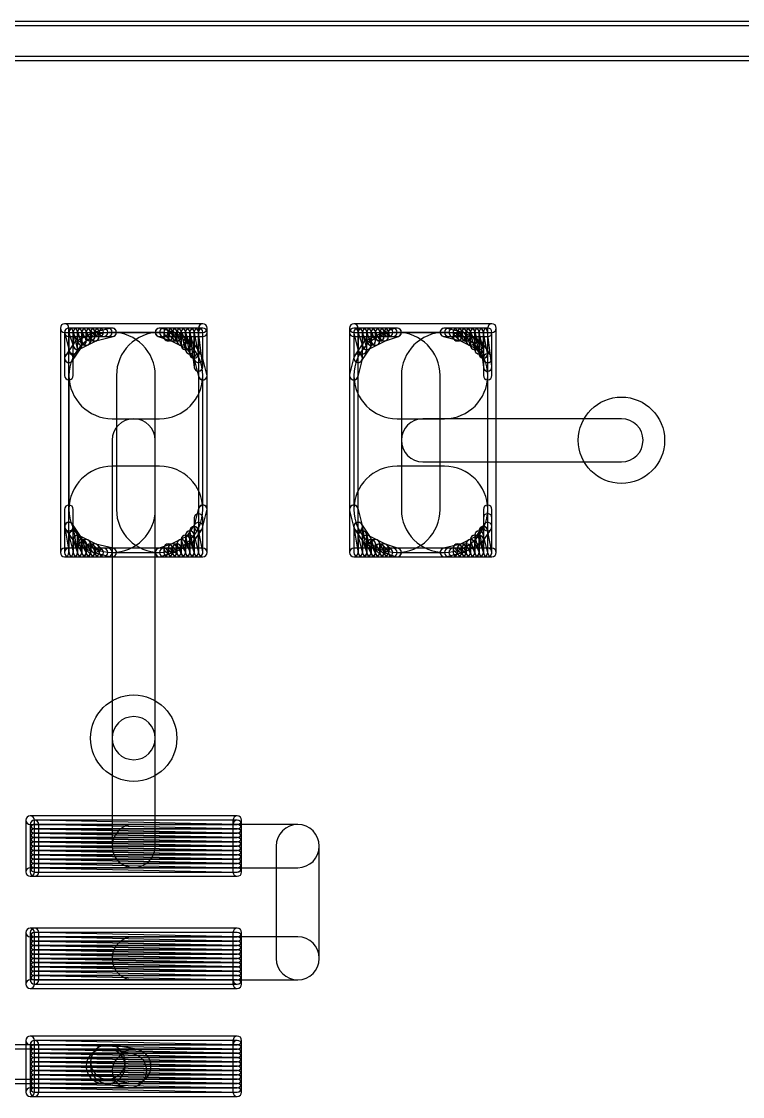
# Model space of a CAD drawing. Extents: x 2.7 to 76.1, y 3.1 to 47.6.
# Drawn here: x 7.59 to 11.84, y 31.28 to 37.61 of the extents above; entities that cross this region are included whole.
import ezdxf

# ---------------------------------------------------------------- set-up
doc = ezdxf.new("R2010")
doc.units = 0

msp = doc.modelspace()

# ---------------------------------------------------------------- linework, layer by layer
for points in [[(16.0274, 37.6079), (6.985, 37.6079, 1), (6.985, 37.40465), (16.0274, 37.40465, 1)], [(6.985, 37.37925), (16.0274, 37.37925, 1), (16.0274, 37.5825), (6.985, 37.5825, 1)], [(8.6614, 35.8299), (7.8486, 35.8299, 1), (7.8486, 35.77905), (8.6614, 35.77905, 1)], [(7.823175, 35.804475), (7.823175, 34.483675, 1), (7.874025, 34.483675), (7.874025, 35.804475, 1)], [(7.84933, 35.772905), (7.87473, 35.671305, 1), (7.924065, 35.68364), (7.898665, 35.78524, 1)], [(7.899425, 35.626675), (7.899425, 35.779075, 1), (7.848575, 35.779075), (7.848575, 35.626675, 1)], [(8.128, 35.8045), (7.874, 35.8045, 1), (7.874, 35.75365), (8.128, 35.75365, 1)], [(7.848575, 35.779075), (7.848575, 35.525075, 1), (7.899425, 35.525075), (7.899425, 35.779075, 1)], [(7.875275, 35.77103), (7.900675, 35.69483, 1), (7.94892, 35.710915), (7.92352, 35.787115, 1)], [(7.924825, 35.677475), (7.924825, 35.779075, 1), (7.873975, 35.779075), (7.873975, 35.677475, 1)], [(7.902055, 35.7677), (7.927455, 35.7169, 1), (7.97294, 35.739645), (7.94754, 35.790445, 1)], [(7.950225, 35.702875), (7.950225, 35.779075, 1), (7.899375, 35.779075), (7.899375, 35.702875, 1)], [(7.927455, 35.7677), (7.952855, 35.7169, 1), (7.99834, 35.739645), (7.97294, 35.790445, 1)], [(7.975625, 35.728275), (7.975625, 35.779075, 1), (7.924775, 35.779075), (7.924775, 35.728275, 1)], [(7.95762, 35.761095), (7.98302, 35.735695, 1), (8.018975, 35.77165), (7.993575, 35.79705, 1)], [(8.001025, 35.728275), (8.001025, 35.779075, 1), (7.950175, 35.779075), (7.950175, 35.728275, 1)], [(7.98302, 35.761095), (8.00842, 35.735695, 1), (8.044375, 35.77165), (8.018975, 35.79705, 1)], [(8.026425, 35.753675), (8.026425, 35.779075, 1), (7.975575, 35.779075), (7.975575, 35.753675, 1)], [(8.032565, 35.729005), (8.134165, 35.754405, 1), (8.12183, 35.80374), (8.02023, 35.77834, 1)], [(8.051825, 35.753675), (8.051825, 35.779075, 1), (8.000975, 35.779075), (8.000975, 35.753675, 1)], [(8.0264, 35.75365), (8.0518, 35.75365, 1), (8.0518, 35.8045), (8.0264, 35.8045, 1)], [(8.0518, 35.75365), (8.0772, 35.75365, 1), (8.0772, 35.8045), (8.0518, 35.8045, 1)], [(8.0772, 35.75365), (8.1026, 35.75365, 1), (8.1026, 35.8045), (8.0772, 35.8045, 1)], [(8.399355, 35.75495), (8.475555, 35.72955, 1), (8.49164, 35.777795), (8.41544, 35.803195, 1)], [(8.4074, 35.75365), (8.4328, 35.75365, 1), (8.4328, 35.8045), (8.4074, 35.8045, 1)], [(8.6614, 35.8045), (8.4074, 35.8045, 1), (8.4074, 35.75365), (8.6614, 35.75365, 1)], [(8.41482, 35.761095), (8.44022, 35.735695, 1), (8.476175, 35.77165), (8.450775, 35.79705, 1)], [(8.44022, 35.761095), (8.46562, 35.735695, 1), (8.501575, 35.77165), (8.476175, 35.79705, 1)], [(8.483625, 35.753675), (8.483625, 35.779075, 1), (8.432775, 35.779075), (8.432775, 35.753675, 1)], [(8.46562, 35.761095), (8.49102, 35.735695, 1), (8.526975, 35.77165), (8.501575, 35.79705, 1)], [(8.509025, 35.753675), (8.509025, 35.779075, 1), (8.458175, 35.779075), (8.458175, 35.753675, 1)], [(8.486255, 35.7677), (8.511655, 35.7169, 1), (8.55714, 35.739645), (8.53174, 35.790445, 1)], [(8.534425, 35.753675), (8.534425, 35.779075, 1), (8.483575, 35.779075), (8.483575, 35.753675, 1)], [(8.510275, 35.77103), (8.535675, 35.69483, 1), (8.58392, 35.710915), (8.55852, 35.787115, 1)], [(8.559825, 35.728275), (8.559825, 35.779075, 1), (8.508975, 35.779075), (8.508975, 35.728275, 1)], [(8.53513, 35.772905), (8.56053, 35.671305, 1), (8.609865, 35.68364), (8.584465, 35.78524, 1)], [(8.585225, 35.702875), (8.585225, 35.779075, 1), (8.534375, 35.779075), (8.534375, 35.702875, 1)], [(8.560265, 35.774085), (8.585665, 35.647085, 1), (8.63553, 35.65706), (8.61013, 35.78406, 1)], [(8.610625, 35.677475), (8.610625, 35.779075, 1), (8.559775, 35.779075), (8.559775, 35.677475, 1)], [(8.58537, 35.77592), (8.61077, 35.57272, 1), (8.661225, 35.579025), (8.635825, 35.782225, 1)], [(8.636025, 35.652075), (8.636025, 35.779075, 1), (8.585175, 35.779075), (8.585175, 35.652075, 1)], [(8.661425, 35.575875), (8.661425, 35.779075, 1), (8.610575, 35.779075), (8.610575, 35.575875, 1)], [(8.686825, 34.483675), (8.686825, 35.804475, 1), (8.635975, 35.804475), (8.635975, 34.483675, 1)], [(8.686825, 35.525075), (8.686825, 35.779075, 1), (8.635975, 35.779075), (8.635975, 35.525075, 1)], [(10.3632, 35.8299), (9.5504, 35.8299, 1), (9.5504, 35.77905), (10.3632, 35.77905, 1)], [(9.524975, 35.804475), (9.524975, 34.483675, 1), (9.575825, 34.483675), (9.575825, 35.804475, 1)], [(9.8044, 35.8045), (9.5504, 35.8045, 1), (9.5504, 35.75365), (9.8044, 35.75365, 1)], [(9.524975, 35.779075), (9.524975, 35.525075, 1), (9.575825, 35.525075), (9.575825, 35.779075, 1)], [(9.55113, 35.772905), (9.57653, 35.671305, 1), (9.625865, 35.68364), (9.600465, 35.78524, 1)], [(9.601225, 35.626675), (9.601225, 35.779075, 1), (9.550375, 35.779075), (9.550375, 35.626675, 1)], [(9.577075, 35.77103), (9.602475, 35.69483, 1), (9.65072, 35.710915), (9.62532, 35.787115, 1)], [(9.626625, 35.677475), (9.626625, 35.779075, 1), (9.575775, 35.779075), (9.575775, 35.677475, 1)], [(9.603855, 35.7677), (9.629255, 35.7169, 1), (9.67474, 35.739645), (9.64934, 35.790445, 1)], [(9.652025, 35.702875), (9.652025, 35.779075, 1), (9.601175, 35.779075), (9.601175, 35.702875, 1)], [(9.629255, 35.7677), (9.654655, 35.7169, 1), (9.70014, 35.739645), (9.67474, 35.790445, 1)], [(9.677425, 35.728275), (9.677425, 35.779075, 1), (9.626575, 35.779075), (9.626575, 35.728275, 1)], [(9.65942, 35.761095), (9.68482, 35.735695, 1), (9.720775, 35.77165), (9.695375, 35.79705, 1)], [(9.702825, 35.728275), (9.702825, 35.779075, 1), (9.651975, 35.779075), (9.651975, 35.728275, 1)], [(9.68482, 35.761095), (9.71022, 35.735695, 1), (9.746175, 35.77165), (9.720775, 35.79705, 1)], [(9.728225, 35.753675), (9.728225, 35.779075, 1), (9.677375, 35.779075), (9.677375, 35.753675, 1)], [(9.73624, 35.72955), (9.81244, 35.75495, 1), (9.796355, 35.803195), (9.720155, 35.777795, 1)], [(9.753625, 35.753675), (9.753625, 35.779075, 1), (9.702775, 35.779075), (9.702775, 35.753675, 1)], [(9.7282, 35.75365), (9.7536, 35.75365, 1), (9.7536, 35.8045), (9.7282, 35.8045, 1)], [(9.7536, 35.75365), (9.779, 35.75365, 1), (9.779, 35.8045), (9.7536, 35.8045, 1)], [(9.779, 35.75365), (9.8044, 35.75365, 1), (9.8044, 35.8045), (9.779, 35.8045, 1)], [(10.07763, 35.754405), (10.17923, 35.729005, 1), (10.191565, 35.77834), (10.089965, 35.80374, 1)], [(10.3378, 35.8045), (10.0838, 35.8045, 1), (10.0838, 35.75365), (10.3378, 35.75365, 1)], [(10.1092, 35.75365), (10.1346, 35.75365, 1), (10.1346, 35.8045), (10.1092, 35.8045, 1)], [(10.11662, 35.761095), (10.14202, 35.735695, 1), (10.177975, 35.77165), (10.152575, 35.79705, 1)], [(10.14202, 35.761095), (10.16742, 35.735695, 1), (10.203375, 35.77165), (10.177975, 35.79705, 1)], [(10.185425, 35.753675), (10.185425, 35.779075, 1), (10.134575, 35.779075), (10.134575, 35.753675, 1)], [(10.16742, 35.761095), (10.19282, 35.735695, 1), (10.228775, 35.77165), (10.203375, 35.79705, 1)], [(10.210825, 35.753675), (10.210825, 35.779075, 1), (10.159975, 35.779075), (10.159975, 35.753675, 1)], [(10.188055, 35.7677), (10.213455, 35.7169, 1), (10.25894, 35.739645), (10.23354, 35.790445, 1)], [(10.236225, 35.753675), (10.236225, 35.779075, 1), (10.185375, 35.779075), (10.185375, 35.753675, 1)], [(10.212075, 35.77103), (10.237475, 35.69483, 1), (10.28572, 35.710915), (10.26032, 35.787115, 1)], [(10.261625, 35.728275), (10.261625, 35.779075, 1), (10.210775, 35.779075), (10.210775, 35.728275, 1)], [(10.23693, 35.772905), (10.26233, 35.671305, 1), (10.311665, 35.68364), (10.286265, 35.78524, 1)], [(10.287025, 35.702875), (10.287025, 35.779075, 1), (10.236175, 35.779075), (10.236175, 35.702875, 1)], [(10.262065, 35.774085), (10.287465, 35.647085, 1), (10.33733, 35.65706), (10.31193, 35.78406, 1)], [(10.312425, 35.677475), (10.312425, 35.779075, 1), (10.261575, 35.779075), (10.261575, 35.677475, 1)], [(10.28717, 35.77592), (10.31257, 35.57272, 1), (10.363025, 35.579025), (10.337625, 35.782225, 1)], [(10.337825, 35.652075), (10.337825, 35.779075, 1), (10.286975, 35.779075), (10.286975, 35.652075, 1)], [(10.363225, 35.575875), (10.363225, 35.779075, 1), (10.312375, 35.779075), (10.312375, 35.575875, 1)], [(10.363225, 35.525075), (10.363225, 35.779075, 1), (10.312375, 35.779075), (10.312375, 35.525075, 1)], [(10.388625, 34.483675), (10.388625, 35.804475, 1), (10.337775, 35.804475), (10.337775, 34.483675, 1)], [(8.4074, 35.7791), (8.128, 35.7791, 1), (8.128, 35.27105), (8.4074, 35.27105, 1)], [(7.873975, 35.525075), (7.873975, 34.737675, 1), (8.382025, 34.737675), (8.382025, 35.525075, 1)], [(7.93617, 35.68013), (8.03777, 35.73093, 1), (8.015025, 35.776415), (7.913425, 35.725615, 1)], [(8.661425, 34.737675), (8.661425, 35.525075, 1), (8.153375, 35.525075), (8.153375, 34.737675, 1)], [(8.472225, 35.73093), (8.573825, 35.68013, 1), (8.59657, 35.725615), (8.49497, 35.776415, 1)], [(10.0838, 35.7791), (9.8044, 35.7791, 1), (9.8044, 35.27105), (10.0838, 35.27105, 1)], [(9.550375, 35.525075), (9.550375, 34.737675, 1), (10.058425, 34.737675), (10.058425, 35.525075, 1)], [(9.63797, 35.68013), (9.73957, 35.73093, 1), (9.716825, 35.776415), (9.615225, 35.725615, 1)], [(10.337825, 34.737675), (10.337825, 35.525075, 1), (9.829775, 35.525075), (9.829775, 34.737675, 1)], [(10.174025, 35.73093), (10.275625, 35.68013, 1), (10.29837, 35.725615), (10.19677, 35.776415, 1)], [(7.89515, 35.61257), (7.94595, 35.68877, 1), (7.903645, 35.716975), (7.852845, 35.640775, 1)], [(8.564045, 35.68877), (8.614845, 35.61257, 1), (8.65715, 35.640775), (8.60635, 35.716975, 1)], [(9.59695, 35.61257), (9.64775, 35.68877, 1), (9.605445, 35.716975), (9.554645, 35.640775, 1)], [(10.265845, 35.68877), (10.316645, 35.61257, 1), (10.35895, 35.640775), (10.30815, 35.716975, 1)], [(7.899425, 35.525075), (7.899425, 35.626675, 1), (7.848575, 35.626675), (7.848575, 35.525075, 1)], [(8.61133, 35.620505), (8.63673, 35.518905, 1), (8.686065, 35.53124), (8.660665, 35.63284, 1)], [(9.575065, 35.518905), (9.600465, 35.620505, 1), (9.55113, 35.63284), (9.52573, 35.53124, 1)], [(10.312375, 35.626675), (10.312375, 35.525075, 1), (10.363225, 35.525075), (10.363225, 35.626675, 1)], [(8.127975, 35.144075), (8.127975, 33.391475, 1), (8.382025, 33.391475), (8.382025, 35.144075, 1)], [(9.9568, 35.01705), (11.1252, 35.01705, 1), (11.1252, 35.2711), (9.9568, 35.2711, 1)], [(8.128, 34.48365), (8.4074, 34.48365, 1), (8.4074, 34.9917), (8.128, 34.9917, 1)], [(9.8044, 34.48365), (10.0838, 34.48365, 1), (10.0838, 34.9917), (9.8044, 34.9917, 1)], [(7.899425, 34.636075), (7.899425, 34.737675, 1), (7.848575, 34.737675), (7.848575, 34.636075, 1)], [(7.848575, 34.737675), (7.848575, 34.483675, 1), (7.899425, 34.483675), (7.899425, 34.737675, 1)], [(8.63673, 34.74384), (8.61133, 34.64224, 1), (8.660665, 34.629905), (8.686065, 34.731505, 1)], [(8.686825, 34.483675), (8.686825, 34.737675, 1), (8.635975, 34.737675), (8.635975, 34.483675, 1)], [(9.600465, 34.64224), (9.575065, 34.74384, 1), (9.52573, 34.731505), (9.55113, 34.629905, 1)], [(9.524975, 34.737675), (9.524975, 34.483675, 1), (9.575825, 34.483675), (9.575825, 34.737675, 1)], [(10.363225, 34.483675), (10.363225, 34.737675, 1), (10.312375, 34.737675), (10.312375, 34.483675, 1)], [(10.312375, 34.737675), (10.312375, 34.636075, 1), (10.363225, 34.636075), (10.363225, 34.737675, 1)], [(7.84892, 34.631895), (7.87432, 34.479495, 1), (7.924475, 34.48785), (7.899075, 34.64025, 1)], [(7.899425, 34.483675), (7.899425, 34.636075, 1), (7.848575, 34.636075), (7.848575, 34.483675, 1)], [(7.94595, 34.573975), (7.89515, 34.650175, 1), (7.852845, 34.62197), (7.903645, 34.54577, 1)], [(8.614845, 34.650175), (8.564045, 34.573975, 1), (8.60635, 34.54577), (8.65715, 34.62197, 1)], [(8.661425, 34.483675), (8.661425, 34.686875, 1), (8.610575, 34.686875), (8.610575, 34.483675, 1)], [(9.55072, 34.631895), (9.57612, 34.479495, 1), (9.626275, 34.48785), (9.600875, 34.64025, 1)], [(9.601225, 34.483675), (9.601225, 34.636075, 1), (9.550375, 34.636075), (9.550375, 34.483675, 1)], [(9.64775, 34.573975), (9.59695, 34.650175, 1), (9.554645, 34.62197), (9.605445, 34.54577, 1)], [(10.316645, 34.650175), (10.265845, 34.573975, 1), (10.30815, 34.54577), (10.35895, 34.62197, 1)], [(10.363225, 34.483675), (10.363225, 34.686875, 1), (10.312375, 34.686875), (10.312375, 34.483675, 1)], [(7.87473, 34.579105), (7.90013, 34.477505, 1), (7.949465, 34.48984), (7.924065, 34.59144, 1)], [(7.924825, 34.483675), (7.924825, 34.585275, 1), (7.873975, 34.585275), (7.873975, 34.483675, 1)], [(8.56053, 34.579105), (8.58593, 34.477505, 1), (8.635265, 34.48984), (8.609865, 34.59144, 1)], [(8.610625, 34.483675), (8.610625, 34.585275, 1), (8.559775, 34.585275), (8.559775, 34.483675, 1)], [(8.585665, 34.605685), (8.611065, 34.478685, 1), (8.66093, 34.48866), (8.63553, 34.61566, 1)], [(8.636025, 34.483675), (8.636025, 34.610675, 1), (8.585175, 34.610675), (8.585175, 34.483675, 1)], [(9.57653, 34.579105), (9.60193, 34.477505, 1), (9.651265, 34.48984), (9.625865, 34.59144, 1)], [(9.626625, 34.483675), (9.626625, 34.585275, 1), (9.575775, 34.585275), (9.575775, 34.483675, 1)], [(10.26233, 34.579105), (10.28773, 34.477505, 1), (10.337065, 34.48984), (10.311665, 34.59144, 1)], [(10.312425, 34.483675), (10.312425, 34.585275, 1), (10.261575, 34.585275), (10.261575, 34.483675, 1)], [(10.287465, 34.605685), (10.312865, 34.478685, 1), (10.36273, 34.48866), (10.33733, 34.61566, 1)], [(10.337825, 34.483675), (10.337825, 34.610675, 1), (10.286975, 34.610675), (10.286975, 34.483675, 1)], [(7.900675, 34.55183), (7.926075, 34.47563, 1), (7.97432, 34.491715), (7.94892, 34.567915, 1)], [(8.03777, 34.531815), (7.93617, 34.582615, 1), (7.913425, 34.53713), (8.015025, 34.48633, 1)], [(7.950225, 34.483675), (7.950225, 34.559875, 1), (7.899375, 34.559875), (7.899375, 34.483675, 1)], [(7.927455, 34.5231), (7.952855, 34.4723, 1), (7.99834, 34.495045), (7.97294, 34.545845, 1)], [(7.975625, 34.483675), (7.975625, 34.534475, 1), (7.924775, 34.534475), (7.924775, 34.483675, 1)], [(7.952855, 34.5231), (7.978255, 34.4723, 1), (8.02374, 34.495045), (7.99834, 34.545845, 1)], [(8.001025, 34.483675), (8.001025, 34.534475, 1), (7.950175, 34.534475), (7.950175, 34.483675, 1)], [(7.98302, 34.491095), (8.00842, 34.465695, 1), (8.044375, 34.50165), (8.018975, 34.52705, 1)], [(8.026425, 34.483675), (8.026425, 34.509075, 1), (7.975575, 34.509075), (7.975575, 34.483675, 1)], [(8.134165, 34.50834), (8.032565, 34.53374, 1), (8.02023, 34.484405), (8.12183, 34.459005, 1)], [(8.00842, 34.491095), (8.03382, 34.465695, 1), (8.069775, 34.50165), (8.044375, 34.52705, 1)], [(8.051825, 34.483675), (8.051825, 34.509075, 1), (8.000975, 34.509075), (8.000975, 34.483675, 1)], [(8.475555, 34.533195), (8.399355, 34.507795, 1), (8.41544, 34.45955), (8.49164, 34.48495, 1)], [(8.44022, 34.491095), (8.46562, 34.465695, 1), (8.501575, 34.50165), (8.476175, 34.52705, 1)], [(8.483625, 34.483675), (8.483625, 34.509075, 1), (8.432775, 34.509075), (8.432775, 34.483675, 1)], [(8.573825, 34.582615), (8.472225, 34.531815, 1), (8.49497, 34.48633), (8.59657, 34.53713, 1)], [(8.46562, 34.491095), (8.49102, 34.465695, 1), (8.526975, 34.50165), (8.501575, 34.52705, 1)], [(8.509025, 34.483675), (8.509025, 34.509075, 1), (8.458175, 34.509075), (8.458175, 34.483675, 1)], [(8.49102, 34.491095), (8.51642, 34.465695, 1), (8.552375, 34.50165), (8.526975, 34.52705, 1)], [(8.534425, 34.483675), (8.534425, 34.509075, 1), (8.483575, 34.509075), (8.483575, 34.483675, 1)], [(8.511655, 34.5231), (8.537055, 34.4723, 1), (8.58254, 34.495045), (8.55714, 34.545845, 1)], [(8.559825, 34.483675), (8.559825, 34.534475, 1), (8.508975, 34.534475), (8.508975, 34.483675, 1)], [(8.535675, 34.55183), (8.561075, 34.47563, 1), (8.60932, 34.491715), (8.58392, 34.567915, 1)], [(8.585225, 34.483675), (8.585225, 34.559875, 1), (8.534375, 34.559875), (8.534375, 34.483675, 1)], [(9.602475, 34.55183), (9.627875, 34.47563, 1), (9.67612, 34.491715), (9.65072, 34.567915, 1)], [(9.73957, 34.531815), (9.63797, 34.582615, 1), (9.615225, 34.53713), (9.716825, 34.48633, 1)], [(9.652025, 34.483675), (9.652025, 34.559875, 1), (9.601175, 34.559875), (9.601175, 34.483675, 1)], [(9.629255, 34.5231), (9.654655, 34.4723, 1), (9.70014, 34.495045), (9.67474, 34.545845, 1)], [(9.677425, 34.483675), (9.677425, 34.534475, 1), (9.626575, 34.534475), (9.626575, 34.483675, 1)], [(9.654655, 34.5231), (9.680055, 34.4723, 1), (9.72554, 34.495045), (9.70014, 34.545845, 1)], [(9.702825, 34.483675), (9.702825, 34.534475, 1), (9.651975, 34.534475), (9.651975, 34.483675, 1)], [(9.68482, 34.491095), (9.71022, 34.465695, 1), (9.746175, 34.50165), (9.720775, 34.52705, 1)], [(9.728225, 34.483675), (9.728225, 34.509075, 1), (9.677375, 34.509075), (9.677375, 34.483675, 1)], [(9.81244, 34.507795), (9.73624, 34.533195, 1), (9.720155, 34.48495), (9.796355, 34.45955, 1)], [(9.71022, 34.491095), (9.73562, 34.465695, 1), (9.771575, 34.50165), (9.746175, 34.52705, 1)], [(9.753625, 34.483675), (9.753625, 34.509075, 1), (9.702775, 34.509075), (9.702775, 34.483675, 1)], [(10.17923, 34.53374), (10.07763, 34.50834, 1), (10.089965, 34.459005), (10.191565, 34.484405, 1)], [(10.14202, 34.491095), (10.16742, 34.465695, 1), (10.203375, 34.50165), (10.177975, 34.52705, 1)], [(10.185425, 34.483675), (10.185425, 34.509075, 1), (10.134575, 34.509075), (10.134575, 34.483675, 1)], [(10.275625, 34.582615), (10.174025, 34.531815, 1), (10.19677, 34.48633), (10.29837, 34.53713, 1)], [(10.16742, 34.491095), (10.19282, 34.465695, 1), (10.228775, 34.50165), (10.203375, 34.52705, 1)], [(10.210825, 34.483675), (10.210825, 34.509075, 1), (10.159975, 34.509075), (10.159975, 34.483675, 1)], [(10.19282, 34.491095), (10.21822, 34.465695, 1), (10.254175, 34.50165), (10.228775, 34.52705, 1)], [(10.236225, 34.483675), (10.236225, 34.509075, 1), (10.185375, 34.509075), (10.185375, 34.483675, 1)], [(10.213455, 34.5231), (10.238855, 34.4723, 1), (10.28434, 34.495045), (10.25894, 34.545845, 1)], [(10.261625, 34.483675), (10.261625, 34.534475, 1), (10.210775, 34.534475), (10.210775, 34.483675, 1)], [(10.237475, 34.55183), (10.262875, 34.47563, 1), (10.31112, 34.491715), (10.28572, 34.567915, 1)], [(10.287025, 34.483675), (10.287025, 34.559875, 1), (10.236175, 34.559875), (10.236175, 34.483675, 1)], [(7.8486, 34.45825), (8.6614, 34.45825, 1), (8.6614, 34.5091), (7.8486, 34.5091, 1)], [(7.874, 34.45825), (8.128, 34.45825, 1), (8.128, 34.5091), (7.874, 34.5091, 1)], [(8.0518, 34.45825), (8.0772, 34.45825, 1), (8.0772, 34.5091), (8.0518, 34.5091, 1)], [(8.0772, 34.45825), (8.1026, 34.45825, 1), (8.1026, 34.5091), (8.0772, 34.5091, 1)], [(8.4074, 34.45825), (8.4328, 34.45825, 1), (8.4328, 34.5091), (8.4074, 34.5091, 1)], [(8.4074, 34.45825), (8.6614, 34.45825, 1), (8.6614, 34.5091), (8.4074, 34.5091, 1)], [(8.4328, 34.45825), (8.4582, 34.45825, 1), (8.4582, 34.5091), (8.4328, 34.5091, 1)], [(9.5504, 34.45825), (9.8044, 34.45825, 1), (9.8044, 34.5091), (9.5504, 34.5091, 1)], [(9.5504, 34.45825), (10.3632, 34.45825, 1), (10.3632, 34.5091), (9.5504, 34.5091, 1)], [(9.7536, 34.45825), (9.779, 34.45825, 1), (9.779, 34.5091), (9.7536, 34.5091, 1)], [(9.779, 34.45825), (9.8044, 34.45825, 1), (9.8044, 34.5091), (9.779, 34.5091, 1)], [(10.0838, 34.45825), (10.3378, 34.45825, 1), (10.3378, 34.5091), (10.0838, 34.5091, 1)], [(10.1092, 34.45825), (10.1346, 34.45825, 1), (10.1346, 34.5091), (10.1092, 34.5091, 1)], [(10.1346, 34.45825), (10.16, 34.45825, 1), (10.16, 34.5091), (10.1346, 34.5091, 1)], [(8.127975, 33.391475), (8.127975, 32.756475, 1), (8.382025, 32.756475), (8.382025, 33.391475, 1)], [(8.8646, 32.9343), (7.6454, 32.9343, 1), (7.6454, 32.88345), (8.8646, 32.88345, 1)], [(7.619975, 32.908875), (7.619975, 32.604075, 1), (7.670825, 32.604075), (7.670825, 32.908875, 1)], [(8.86514, 32.88349), (7.67134, 32.90889, 1), (7.670255, 32.858055), (8.864055, 32.832655, 1)], [(7.6708, 32.85805), (8.8646, 32.85805, 1), (8.8646, 32.9089), (7.6708, 32.9089, 1)], [(8.8646, 32.9089), (7.6708, 32.9089, 1), (7.6708, 32.85805), (8.8646, 32.85805, 1)], [(7.645375, 32.883475), (7.645375, 32.604075, 1), (7.696225, 32.604075), (7.696225, 32.883475, 1)], [(8.890025, 32.604075), (8.890025, 32.908875, 1), (8.839175, 32.908875), (8.839175, 32.604075, 1)], [(8.890025, 32.604075), (8.890025, 32.883475, 1), (8.839175, 32.883475), (8.839175, 32.604075, 1)], [(8.86514, 32.85809), (7.67134, 32.88349, 1), (7.670255, 32.832655), (8.864055, 32.807255, 1)], [(8.86514, 32.83269), (7.67134, 32.85809, 1), (7.670255, 32.807255), (8.864055, 32.781855, 1)], [(8.86514, 32.80729), (7.67134, 32.83269, 1), (7.670255, 32.781855), (8.864055, 32.756455, 1)], [(7.6708, 32.83265), (8.8646, 32.83265, 1), (8.8646, 32.8835), (7.6708, 32.8835, 1)], [(7.6708, 32.80725), (8.8646, 32.80725, 1), (8.8646, 32.8581), (7.6708, 32.8581, 1)], [(7.6708, 32.78185), (8.8646, 32.78185, 1), (8.8646, 32.8327), (7.6708, 32.8327, 1)], [(9.2202, 32.8835), (8.255, 32.8835, 1), (8.255, 32.62945), (9.2202, 32.62945, 1)], [(9.347225, 32.096075), (9.347225, 32.756475, 1), (9.093175, 32.756475), (9.093175, 32.096075, 1)], [(8.86514, 32.78189), (7.67134, 32.80729, 1), (7.670255, 32.756455), (8.864055, 32.731055, 1)], [(8.86514, 32.75649), (7.67134, 32.78189, 1), (7.670255, 32.731055), (8.864055, 32.705655, 1)], [(7.6708, 32.75645), (8.8646, 32.75645, 1), (8.8646, 32.8073), (7.6708, 32.8073, 1)], [(7.6708, 32.73105), (8.8646, 32.73105, 1), (8.8646, 32.7819), (7.6708, 32.7819, 1)], [(8.86514, 32.73109), (7.67134, 32.75649, 1), (7.670255, 32.705655), (8.864055, 32.680255, 1)], [(8.86514, 32.70569), (7.67134, 32.73109, 1), (7.670255, 32.680255), (8.864055, 32.654855, 1)], [(8.86514, 32.68029), (7.67134, 32.70569, 1), (7.670255, 32.654855), (8.864055, 32.629455, 1)], [(7.6708, 32.70565), (8.8646, 32.70565, 1), (8.8646, 32.7565), (7.6708, 32.7565, 1)], [(7.6708, 32.68025), (8.8646, 32.68025, 1), (8.8646, 32.7311), (7.6708, 32.7311, 1)], [(7.6708, 32.65485), (8.8646, 32.65485, 1), (8.8646, 32.7057), (7.6708, 32.7057, 1)], [(8.86514, 32.65489), (7.67134, 32.68029, 1), (7.670255, 32.629455), (8.864055, 32.604055, 1)], [(7.6708, 32.62945), (8.8646, 32.62945, 1), (8.8646, 32.6803), (7.6708, 32.6803, 1)], [(7.6708, 32.60405), (8.8646, 32.60405, 1), (8.8646, 32.6549), (7.6708, 32.6549, 1)], [(7.6454, 32.57865), (8.8646, 32.57865, 1), (8.8646, 32.6295), (7.6454, 32.6295, 1)], [(7.6708, 32.57865), (8.8646, 32.57865, 1), (8.8646, 32.6295), (7.6708, 32.6295, 1)], [(8.8646, 32.2739), (7.6454, 32.2739, 1), (7.6454, 32.22305), (8.8646, 32.22305, 1)], [(7.619975, 32.248475), (7.619975, 31.943675, 1), (7.670825, 31.943675), (7.670825, 32.248475, 1)], [(8.8646, 32.2739), (7.6708, 32.2739, 1), (7.6708, 32.22305), (8.8646, 32.22305, 1)], [(7.645375, 32.248475), (7.645375, 31.969075, 1), (7.696225, 31.969075), (7.696225, 32.248475, 1)], [(8.890025, 31.969075), (8.890025, 32.248475, 1), (8.839175, 32.248475), (8.839175, 31.969075, 1)], [(8.890025, 31.943675), (8.890025, 32.248475, 1), (8.839175, 32.248475), (8.839175, 31.943675, 1)], [(8.86514, 32.22309), (7.67134, 32.24849, 1), (7.670255, 32.197655), (8.864055, 32.172255, 1)], [(8.86514, 32.19769), (7.67134, 32.22309, 1), (7.670255, 32.172255), (8.864055, 32.146855, 1)], [(8.86514, 32.17229), (7.67134, 32.19769, 1), (7.670255, 32.146855), (8.864055, 32.121455, 1)], [(7.6708, 32.19765), (8.8646, 32.19765, 1), (8.8646, 32.2485), (7.6708, 32.2485, 1)], [(7.6708, 32.17225), (8.8646, 32.17225, 1), (8.8646, 32.2231), (7.6708, 32.2231, 1)], [(7.6708, 32.14685), (8.8646, 32.14685, 1), (8.8646, 32.1977), (7.6708, 32.1977, 1)], [(8.8646, 32.1977), (7.6708, 32.1977, 1), (7.6708, 32.14685), (8.8646, 32.14685, 1)], [(7.6708, 32.14685), (8.8646, 32.14685, 1), (8.8646, 32.1977), (7.6708, 32.1977, 1)], [(8.255, 31.96905), (9.2202, 31.96905, 1), (9.2202, 32.2231), (8.255, 32.2231, 1)], [(8.86514, 32.14689), (7.67134, 32.17229, 1), (7.670255, 32.121455), (8.864055, 32.096055, 1)], [(8.86514, 32.12149), (7.67134, 32.14689, 1), (7.670255, 32.096055), (8.864055, 32.070655, 1)], [(7.6708, 32.12145), (8.8646, 32.12145, 1), (8.8646, 32.1723), (7.6708, 32.1723, 1)], [(7.6708, 32.09605), (8.8646, 32.09605, 1), (8.8646, 32.1469), (7.6708, 32.1469, 1)], [(8.86514, 32.09609), (7.67134, 32.12149, 1), (7.670255, 32.070655), (8.864055, 32.045255, 1)], [(8.86514, 32.07069), (7.67134, 32.09609, 1), (7.670255, 32.045255), (8.864055, 32.019855, 1)], [(8.86514, 32.04529), (7.67134, 32.07069, 1), (7.670255, 32.019855), (8.864055, 31.994455, 1)], [(7.6708, 32.07065), (8.8646, 32.07065, 1), (8.8646, 32.1215), (7.6708, 32.1215, 1)], [(7.6708, 32.04525), (8.8646, 32.04525, 1), (8.8646, 32.0961), (7.6708, 32.0961, 1)], [(7.6708, 32.01985), (8.8646, 32.01985, 1), (8.8646, 32.0707), (7.6708, 32.0707, 1)], [(8.86514, 32.01989), (7.67134, 32.04529, 1), (7.670255, 31.994455), (8.864055, 31.969055, 1)], [(7.6708, 31.99445), (8.8646, 31.99445, 1), (8.8646, 32.0453), (7.6708, 32.0453, 1)], [(7.6708, 31.96905), (8.8646, 31.96905, 1), (8.8646, 32.0199), (7.6708, 32.0199, 1)], [(7.6454, 31.91825), (8.8646, 31.91825, 1), (8.8646, 31.9691), (7.6454, 31.9691, 1)], [(7.6708, 31.94365), (8.8646, 31.94365, 1), (8.8646, 31.9945), (7.6708, 31.9945, 1)], [(8.8646, 31.6389), (7.6454, 31.6389, 1), (7.6454, 31.58805), (8.8646, 31.58805, 1)], [(7.619975, 31.613475), (7.619975, 31.308675, 1), (7.670825, 31.308675), (7.670825, 31.613475, 1)], [(8.890025, 31.308675), (8.890025, 31.613475, 1), (8.839175, 31.613475), (8.839175, 31.308675, 1)], [(8.1026, 31.5881), (7.1374, 31.5881, 1), (7.1374, 31.38485), (8.1026, 31.38485, 1)], [(7.1374, 31.35945), (8.1026, 31.35945, 1), (8.1026, 31.5627), (7.1374, 31.5627, 1)], [(8.86514, 31.58809), (7.67134, 31.61349, 1), (7.670255, 31.562655), (8.864055, 31.537255, 1)], [(8.86514, 31.56269), (7.67134, 31.58809, 1), (7.670255, 31.537255), (8.864055, 31.511855, 1)], [(8.86514, 31.53729), (7.67134, 31.56269, 1), (7.670255, 31.511855), (8.864055, 31.486455, 1)], [(7.6708, 31.56265), (8.8646, 31.56265, 1), (8.8646, 31.6135), (7.6708, 31.6135, 1)], [(8.8646, 31.6135), (7.6708, 31.6135, 1), (7.6708, 31.56265), (8.8646, 31.56265, 1)], [(7.645375, 31.588075), (7.645375, 31.308675, 1), (7.696225, 31.308675), (7.696225, 31.588075, 1)], [(7.6708, 31.53725), (8.8646, 31.53725, 1), (8.8646, 31.5881), (7.6708, 31.5881, 1)], [(7.6708, 31.51185), (8.8646, 31.51185, 1), (8.8646, 31.5627), (7.6708, 31.5627, 1)], [(8.06049, 31.36083), (8.21289, 31.33543, 1), (8.246305, 31.535915), (8.093905, 31.561315, 1)], [(8.271705, 31.561315), (8.119305, 31.586715, 1), (8.08589, 31.38623), (8.23829, 31.36083, 1)], [(8.204225, 31.461075), (8.204225, 31.486475, 1), (8.000975, 31.486475), (8.000975, 31.461075, 1)], [(8.301455, 31.363815), (8.326855, 31.389215, 1), (8.18314, 31.53293), (8.15774, 31.50753, 1)], [(8.890025, 31.308675), (8.890025, 31.588075, 1), (8.839175, 31.588075), (8.839175, 31.308675, 1)], [(8.86514, 31.51189), (7.67134, 31.53729, 1), (7.670255, 31.486455), (8.864055, 31.461055, 1)], [(8.86514, 31.48649), (7.67134, 31.51189, 1), (7.670255, 31.461055), (8.864055, 31.435655, 1)], [(7.6708, 31.48645), (8.8646, 31.48645, 1), (8.8646, 31.5373), (7.6708, 31.5373, 1)], [(7.6708, 31.46105), (8.8646, 31.46105, 1), (8.8646, 31.5119), (7.6708, 31.5119, 1)], [(8.86514, 31.46109), (7.67134, 31.48649, 1), (7.670255, 31.435655), (8.864055, 31.410255, 1)], [(8.86514, 31.43569), (7.67134, 31.46109, 1), (7.670255, 31.410255), (8.864055, 31.384855, 1)], [(8.86514, 31.41029), (7.67134, 31.43569, 1), (7.670255, 31.384855), (8.864055, 31.359455, 1)], [(7.6708, 31.43565), (8.8646, 31.43565, 1), (8.8646, 31.4865), (7.6708, 31.4865, 1)], [(7.6708, 31.41025), (8.8646, 31.41025, 1), (8.8646, 31.4611), (7.6708, 31.4611, 1)], [(7.6708, 31.38485), (8.8646, 31.38485, 1), (8.8646, 31.4357), (7.6708, 31.4357, 1)], [(8.86514, 31.38489), (7.67134, 31.41029, 1), (7.670255, 31.359455), (8.864055, 31.334055, 1)], [(8.86514, 31.35949), (7.67134, 31.38489, 1), (7.670255, 31.334055), (8.864055, 31.308655, 1)], [(7.6708, 31.35945), (8.8646, 31.35945, 1), (8.8646, 31.4103), (7.6708, 31.4103, 1)], [(7.6708, 31.33405), (8.8646, 31.33405, 1), (8.8646, 31.3849), (7.6708, 31.3849, 1)], [(7.6454, 31.28325), (8.8646, 31.28325, 1), (8.8646, 31.3341), (7.6454, 31.3341, 1)], [(7.6708, 31.30865), (8.8646, 31.30865, 1), (8.8646, 31.3595), (7.6708, 31.3595, 1)], [(7.6708, 31.28325), (8.8646, 31.28325, 1), (8.8646, 31.3341), (7.6708, 31.3341, 1)]]:
    msp.add_lwpolyline(points, format="xyb", close=True)
for centre in [(11.1252, 35.144075), (8.255, 33.391475)]:
    msp.add_circle(centre, 0.254)

doc.saveas('drawing.dxf')
